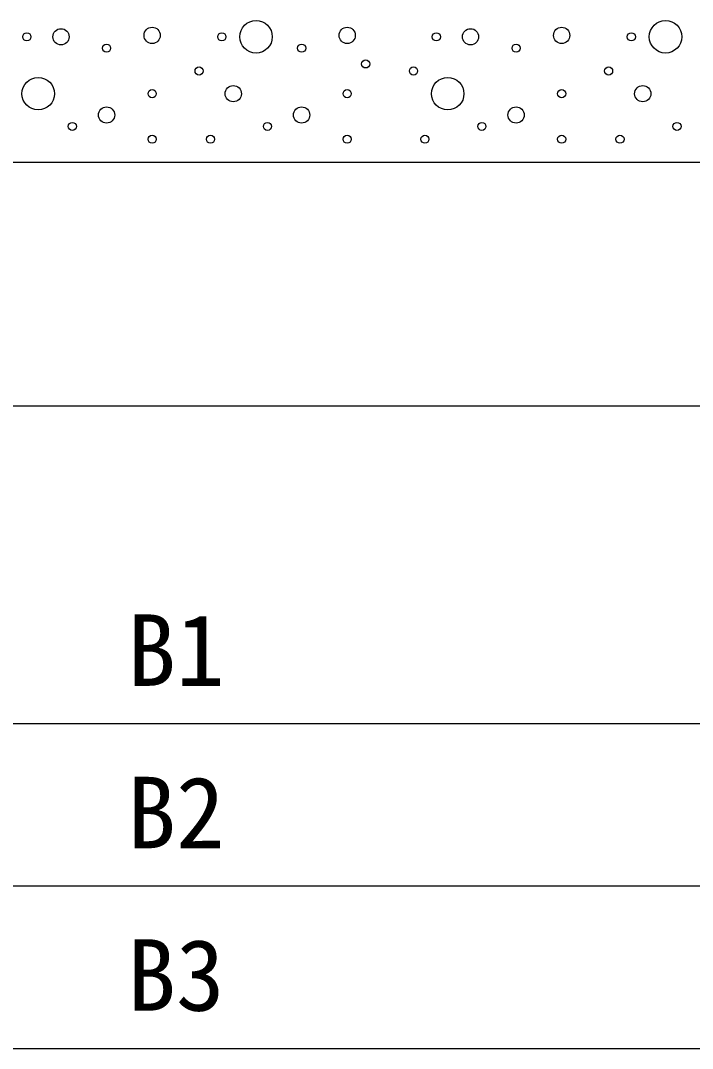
# Model space of a CAD drawing. Units: millimetres, scale not verified. Extents: x -16800 to 16800, y -5940 to 5940.
# Drawn here: x -10802 to -10389, y 921 to 1554 of the extents above; entities that cross this region are included whole.
import ezdxf
from ezdxf.enums import TextEntityAlignment as Align

# ---------------------------------------------------------------- set-up
doc = ezdxf.new("R2010")
doc.units = ezdxf.units.MM
doc.header["$LTSCALE"] = 20
for name, color, linetype, lineweight in [('0-0_DIM', 7, 'Continuous', 25), ('0-2_HATCH', 6, 'Continuous', 25), ('0-5_OUTLINE', 3, 'Continuous', 25)]:
    doc.layers.add(name, color=color, linetype=linetype, lineweight=lineweight)
doc.styles.add('ＭＳ ゴシック', font='')
doc.styles.get('ＭＳ ゴシック').set_extended_font_data('MS Gothic')

msp = doc.modelspace()

# ---------------------------------------------------------------- linework, layer by layer
at = {"layer": '0-0_DIM'}
for p, q in [((-11281.6, 1121.06), (-10131.6, 1121.06)), ((-11331.6, 1021.06), (-10081.6, 1021.06)), ((-11381.6, 921.06), (-10031.6, 921.06))]:
    msp.add_line(p, q, dxfattribs=at)
at = {"layer": '0-2_HATCH'}
for centre, radius in [((-10657.41, 1543.76), 10), ((-10405.49, 1543.76), 10), ((-10798.44, 1543.76), 2.5), ((-10777.41, 1543.76), 5), ((-10721.34, 1544.63), 5), ((-10678.44, 1543.76), 2.5), ((-10601.34, 1544.63), 5), ((-10546.52, 1543.76), 2.5), ((-10525.49, 1543.76), 5), ((-10469.41, 1544.63), 5), ((-10426.52, 1543.76), 2.5), ((-10749.38, 1536.75), 2.5), ((-10629.38, 1536.75), 2.5), ((-10497.45, 1536.75), 2.5), ((-10692.46, 1522.74), 2.5), ((-10590, 1527.06), 2.5), ((-10560.54, 1522.74), 2.5), ((-10440.54, 1522.74), 2.5), ((-10791.43, 1508.74), 10), ((-10539.51, 1508.74), 10), ((-10671.43, 1508.74), 5), ((-10419.51, 1508.74), 5), ((-10721.34, 1508.74), 2.5), ((-10601.34, 1508.74), 2.5), ((-10469.41, 1508.74), 2.5), ((-10749.38, 1495.61), 5), ((-10629.38, 1495.61), 5), ((-10497.45, 1495.61), 5), ((-10770.4, 1488.6), 2.5), ((-10650.4, 1488.6), 2.5), ((-10518.48, 1488.6), 2.5), ((-10398.48, 1488.6), 2.5), ((-10721.34, 1480.72), 2.5), ((-10685.45, 1480.72), 2.5), ((-10601.34, 1480.72), 2.5), ((-10553.53, 1480.72), 2.5), ((-10469.41, 1480.72), 2.5), ((-10433.53, 1480.72), 2.5)]:
    msp.add_circle(centre, radius, dxfattribs=at)
at = {"layer": '0-5_OUTLINE'}
for p, q in [((-11381.6, 1466.58), (-10031.6, 1466.58)), ((-11381.6, 1316.58), (-10031.6, 1316.58))]:
    msp.add_line(p, q, dxfattribs=at)

# ---------------------------------------------------------------- texts
at = {"layer": '0-0_DIM', "style": 'ＭＳ ゴシック'}
for s, p in [('B1', (-10736.6, 1131.06)), ('B2', (-10736.6, 1031.06)), ('B3', (-10736.6, 931.06))]:
    msp.add_text(s, height=43.99, dxfattribs=at).set_placement(p, align=Align.BOTTOM_LEFT)

doc.saveas('drawing.dxf')
